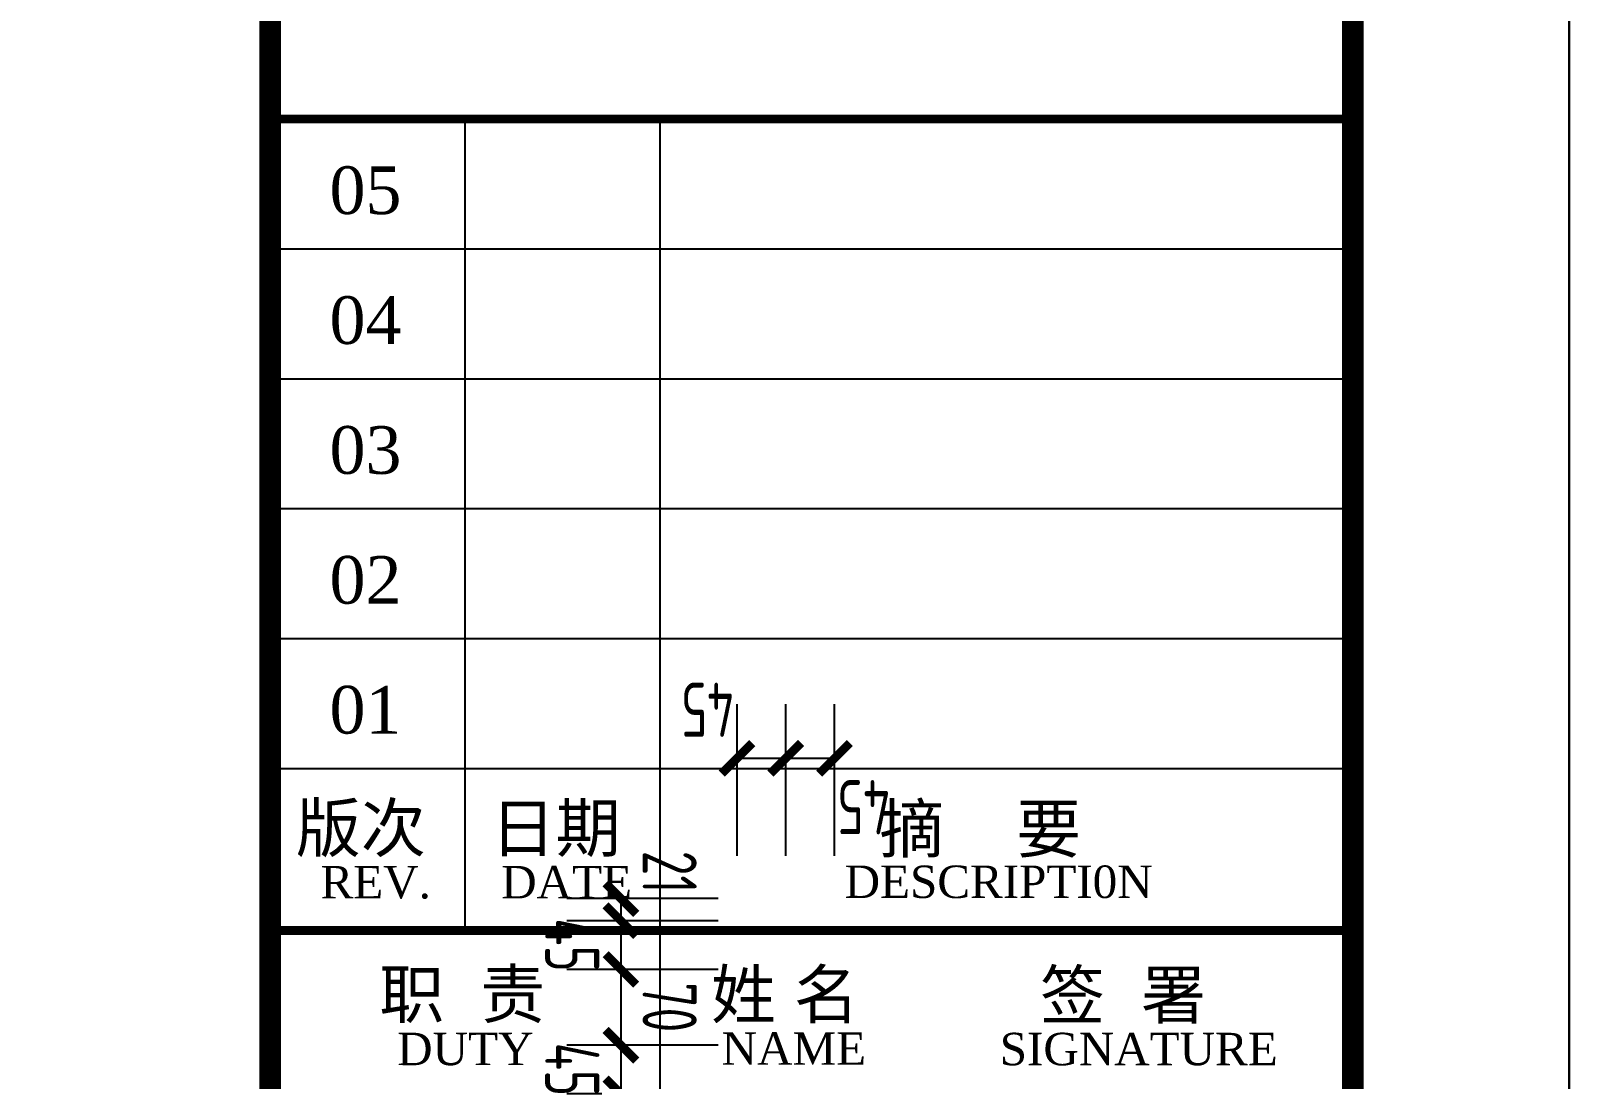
# Model space of a CAD drawing. Extents: x 498328 to 716449, y -893371 to -467753.
# Drawn here: x 603622 to 610727, y -735067 to -730223 of the extents above; entities that cross this region are included whole.
import ezdxf

# ---------------------------------------------------------------- set-up
doc = ezdxf.new("R2010")
doc.units = 0
doc.header["$LTSCALE"] = 1000
doc.linetypes.add('Continuous-STNodeDetDraw-Dim', pattern=[0])
doc.layers.get('0').update_dxf_attribs({"linetype": 'CONTINUOUS'})
for name, color, linetype in [('PUB_TITLE', 4, 'CONTINUOUS'), ('TK-PUBLIC', 7, 'CONTINUOUS'), ('通用-图框C-SHET', 141, 'CONTINUOUS')]:
    doc.layers.add(name, color=color, linetype=linetype)
doc.layers.add('yichutu', color=7, linetype='CONTINUOUS', true_color=0xffffff, plot=False)
doc.layers.add('详图标注', color=3, linetype='CONTINUOUS', lineweight=18)
doc.styles.add('StTextStyleDim', font='yjkeng.shx', dxfattribs={"width": 0.7, "bigfont": 'yjkchn.shx'})
doc.styles.add('StTextStyleDim_0', font='yjkeng.shx', dxfattribs={"width": 0.7, "bigfont": 'yjkchn.shx'})
doc.styles.add('标识1', font='times.ttf')
doc.dimstyles.new('StDimStyle', dxfattribs={"dimscale": 0.2, "dimtxt": 250, "dimasz": 1, "dimexe": 2.5, "dimexo": 3, "dimgap": 1, "dimtad": 1, "dimdec": 0, "dimzin": 0, "dimdsep": 46, "dimtxsty": 'StTextStyleDim', "dimblk": 'ARCHTICK', "dimblk1": 'ARCHTICK', "dimblk2": 'ARCHTICK', "dimcen": 0.09, "dimadec": 0, "dimazin": 0, "dimtfac": 1, "dimtdec": 4, "dimtix": 1, "dimtmove": 2, "dimatfit": 3, "dimfxl": 0, "dimtolj": 1, "dimtzin": 0, "dimarcsym": 0})

# ---------------------------------------------------------------- blocks, each defined once
blk = doc.blocks.new('_ARCHTICK')
at = {"color": 0, "const_width": 0.4}
blk.add_lwpolyline([(-0.707, -0.707), (0.707, 0.707)], dxfattribs=at)
blk = doc.blocks.new('yct-841-594-84100-59400-100-1000.0')
at = {"layer": 'yichutu', "color": 7, "true_color": 0xffffff}
blk.add_lwpolyline([(0, 0), (0, 59400), (84100, 59400), (84100, 0)], close=True, dxfattribs=at)
blk = doc.blocks.new('图框1')
at = {"layer": '通用-图框C-SHET', "const_width": 40}
blk.add_lwpolyline([(704539.4, -228356), (709539.4, -228356)], dxfattribs=at)
at = {"layer": 'TK-PUBLIC', "style": '标识1'}
for s, height, p in [('职  责', 220, (705043.7, -228760.3)), ('姓 名', 220, (706575.9, -228762)), ('签  署', 220, (708095.2, -228764)), ('DUTY', 150, (705126.6, -228978.7)), ('NAME', 150, (706625, -228977)), ('SIGNATURE', 150, (707909.5, -228979.1))]:
    blk.add_text(s, height=height, dxfattribs=at).set_placement(p)

msp = doc.modelspace()

# ---------------------------------------------------------------- linework, layer by layer
at = {"layer": 'PUB_TITLE'}
msp.add_lwpolyline([(526627.4, -751130.4), (610727.4, -751130.4), (610727.4, -691730.4), (526627.4, -691730.4)], close=True, dxfattribs=at)
at = {"layer": 'PUB_TITLE', "const_width": 100}
msp.add_lwpolyline([(529127.4, -750130.4), (609727.4, -750130.4), (609727.4, -692730.4), (529127.4, -692730.4)], close=True, dxfattribs=at)
at = {"layer": '通用-图框C-SHET'}
for p, q in [((605627.4, -730630.4), (605627.4, -734380.4)), ((606527.4, -730630.4), (606527.4, -741130.4)), ((604727.4, -731230.4), (609727.4, -731230.4)), ((604727.4, -731830.4), (609727.4, -731830.4)), ((604727.4, -732430.4), (609727.4, -732430.4)), ((604727.4, -733030.4), (609727.4, -733030.4)), ((604727.4, -733630.4), (609727.4, -733630.4))]:
    msp.add_line(p, q, dxfattribs=at)
for points, const_width in [([(604727.4, -750130.4), (604727.4, -724180.4)], 100), ([(604727.4, -730630.4), (609727.4, -730630.4)], 40), ([(604727.4, -730630.4), (609727.4, -730630.4)], 40), ([(604727.4, -734380.4), (609727.4, -734380.4)], 40)]:
    msp.add_lwpolyline(points, dxfattribs=dict(at, const_width=const_width))

# ---------------------------------------------------------------- block references
at = {"color": 1, "lineweight": 13}
msp.add_blockref('图框1', (-99812.1, -506022.8), dxfattribs=at)
at = {"layer": 'yichutu'}
msp.add_blockref('yct-841-594-84100-59400-100-1000.0', (526627.4, -751130.4), dxfattribs=at)

# ---------------------------------------------------------------- texts
at = {"layer": 'TK-PUBLIC', "style": '标识1'}
for s, height, p in [('05', 220, (605002.1, -731069.6)), ('04', 220, (605002.1, -731669.6)), ('03', 220, (605002.1, -732269.6)), ('02', 220, (605002.1, -732869.6)), ('01', 220, (605002.1, -733469.6)), ('版次', 220, (604846.4, -734015.3)), ('日期', 220, (605746.4, -734015.3)), ('摘    要', 220, (607541.3, -734019)), ('REV.', 150, (604960.6, -734231.1)), ('DATE', 150, (605795.2, -734231.1)), ('DESCRIPTI0N', 150, (607381, -734229.2))]:
    msp.add_text(s, height=height, dxfattribs=at).set_placement(p)

# ---------------------------------------------------------------- dimensions: what is measured, and where the dimension line sits
at = {"layer": '详图标注', "color": 3, "linetype": 'Continuous-STNodeDetDraw-Dim', "lineweight": 18}
for base, p1, p2, angle, location, text in [((606884, -733584.1), (607109, -734334.1), (606884, -734334.1), 180, (606748.4, -733359.1), '45'), ((607109, -733584.1), (607334, -734334.1), (607109, -734334.1), 180, (607469.6, -733809.1), '45'), ((606347.7, -734334.1), (607097.7, -734231.6), (607097.7, -734334.1), 270, (606572.7, -734109.5), '21'), ((606347.7, -734559.1), (607097.7, -734334.1), (607097.7, -734559.1), 270, (606122.7, -734446.6), '45'), ((606347.7, -735134.1), (607097.7, -734909.1), (607097.7, -735134.1), 270, (606122.7, -735021.6), '45')]:
    msp.add_linear_dim(base=base, p1=p1, p2=p2, angle=angle, location=location, text=text, dimstyle='StDimStyle', override={"dimscale": 100, "dimtxt": 2.5, "dimlfac": 0.2, "dimtxsty": 'StTextStyleDim_0', "dimclrt": 7}, dxfattribs=at).render()
msp.add_aligned_dim(p1=(607097.7, -734559.1), p2=(607097.7, -734909.1), distance=-750, text='70', dimstyle='StDimStyle', override={"dimscale": 100, "dimtxt": 2.5, "dimlfac": 0.2, "dimtxsty": 'StTextStyleDim_0', "dimclrt": 7}, dxfattribs=at).render()

doc.saveas('drawing.dxf')
